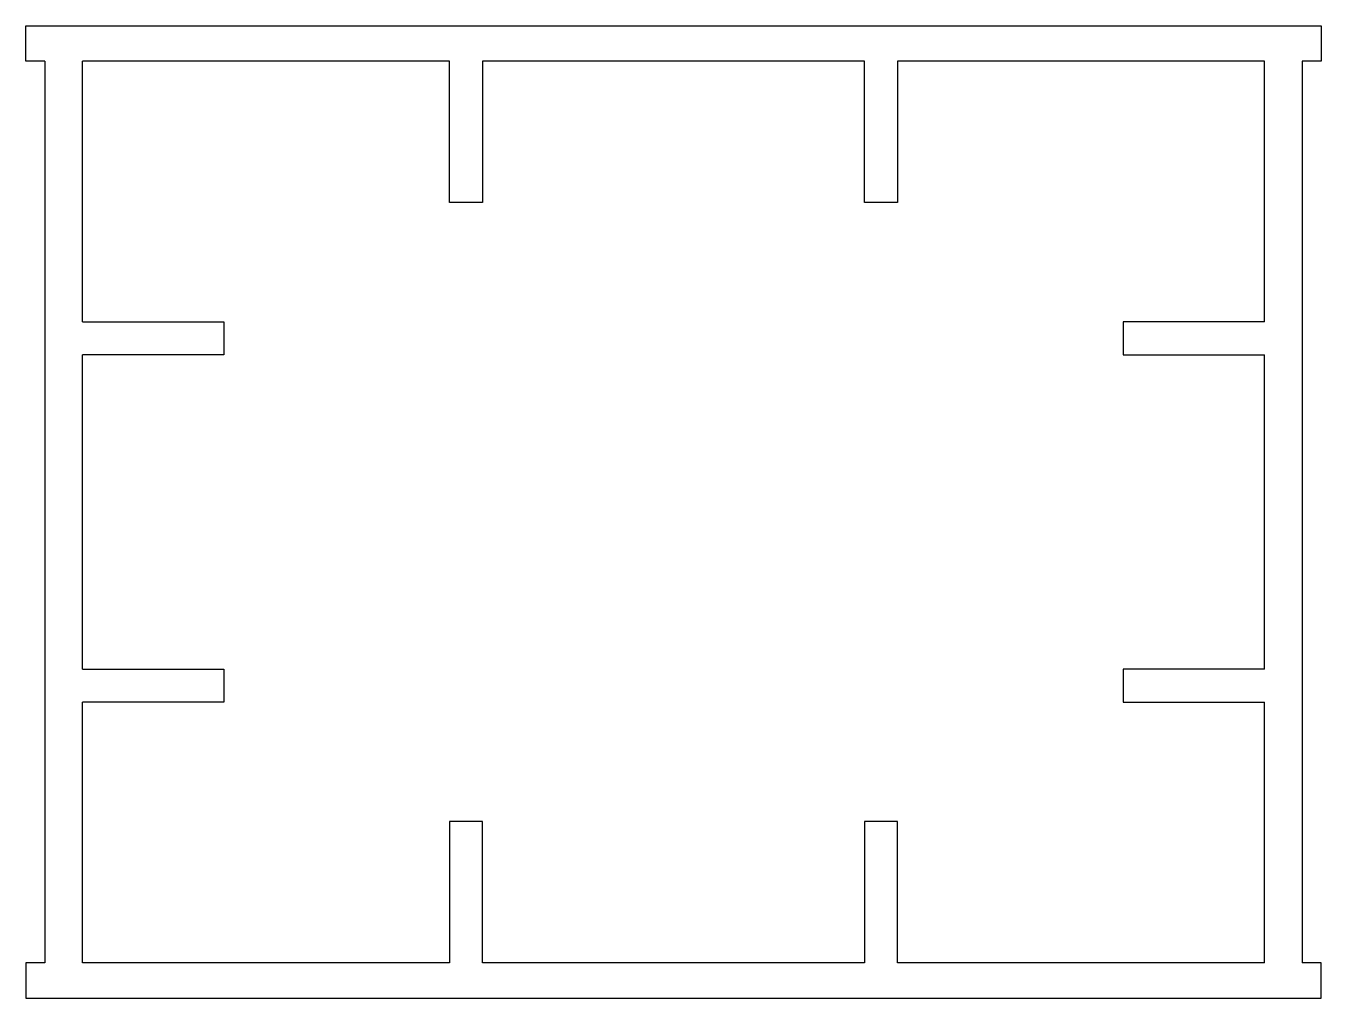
# Model space of a CAD drawing. Header units: millimetres. Extents: x -1374 to 1374, y -1032 to 1032.
import ezdxf

# ---------------------------------------------------------------- set-up
doc = ezdxf.new("R2010")
doc.units = ezdxf.units.MM
doc.layers.add('sez02', color=40, linetype='Continuous')

msp = doc.modelspace()

# ---------------------------------------------------------------- linework, layer by layer
at = {"layer": 'sez02'}
for p, q in [((-1374, 1032), (1374, 1032)), ((-1374, 957), (-1374, 1032)), ((1374, 1032), (1374, 957)), ((-1334, 957), (-1374, 957)), ((-1334, 957), (-1334, -957)), ((-1254, 404), (-1254, 957)), ((-475, 957), (-1254, 957)), ((-475, 657), (-475, 957)), ((-405, 957), (-405, 657)), ((405, 957), (-405, 957)), ((405, 657), (405, 957)), ((475, 957), (475, 657)), ((1254, 957), (475, 957)), ((1254, 404), (1254, 957)), ((1334, 957), (1334, -957)), ((1374, 957), (1334, 957)), ((-405, 657), (-475, 657)), ((475, 657), (405, 657)), ((-1254, 404), (-954, 404)), ((-954, 404), (-954, 334)), ((1254, 404), (954, 404)), ((954, 404), (954, 334)), ((-1254, -334), (-1254, 334)), ((-954, 334), (-1254, 334)), ((954, 334), (1254, 334)), ((1254, -334), (1254, 334)), ((-1254, -334), (-954, -334)), ((-954, -334), (-954, -404)), ((1254, -334), (954, -334)), ((954, -334), (954, -404)), ((-1254, -957), (-1254, -404)), ((-954, -404), (-1254, -404)), ((954, -404), (1254, -404)), ((1254, -957), (1254, -404)), ((-405, -657), (-475, -657)), ((-475, -657), (-475, -957)), ((-405, -957), (-405, -657)), ((475, -657), (405, -657)), ((405, -657), (405, -957)), ((475, -957), (475, -657)), ((-1334, -957), (-1374, -957)), ((-1374, -957), (-1374, -1032)), ((-475, -957), (-1254, -957)), ((405, -957), (-405, -957)), ((1254, -957), (475, -957)), ((1374, -957), (1334, -957)), ((1374, -1032), (1374, -957)), ((-1374, -1032), (1374, -1032))]:
    msp.add_line(p, q, dxfattribs=at)

doc.saveas('drawing.dxf')
